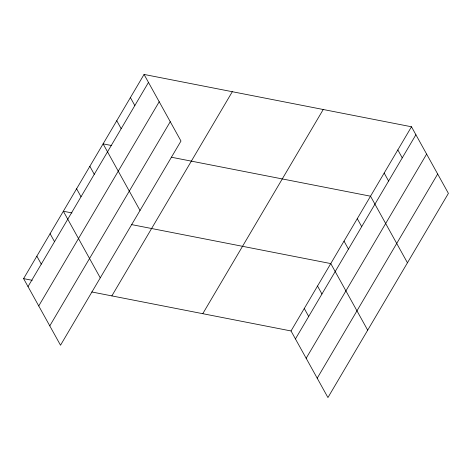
<?xml version="1.0" encoding="UTF-8"?>
<svg xmlns="http://www.w3.org/2000/svg" width="472" height="472" viewBox="0 0 472 472"><rect width="100%" height="100%" fill="white"/><g stroke="black" fill="none" stroke-linecap="round" stroke-linejoin="round"><path stroke-width="0.71" d="M144.06 74.44L180.977 141.04L60.516 345.227L23.6 278.627L144.06 74.44L411.484 126.773L448.4 193.373L327.94 397.56L291.023 330.961L91.763 291.967M28.019 286.598L148.479 82.411M38.739 305.944L159.206 101.757M49.79 325.881L170.25 121.693M111.852 295.897L232.312 91.71M202.771 313.691L323.237 109.504M291.023 330.961L411.484 126.773M295.442 338.931L415.903 134.744M306.163 358.277L426.629 154.09M317.213 378.208L437.674 174.026M111.716 145.553L103.102 143.866L140.019 210.465M171.265 157.205L370.526 196.199L407.442 262.792M71.962 212.931L63.354 211.249L100.265 277.843M131.511 224.583L330.778 263.577L367.688 330.176M23.6 278.627L32.208 280.315M397.831 149.913L402.25 157.884M384.178 173.059L388.598 181.024M357.274 218.66L361.694 226.631M344.029 241.121L348.442 249.086M317.526 286.038L321.945 294.009M304.275 308.499L308.694 316.47M130.408 97.586L134.827 105.551M116.755 120.726L121.174 128.697M89.857 166.327L94.27 174.298M76.606 188.788L81.019 196.759M50.103 233.711L54.522 241.676M36.851 256.166L41.27 264.137"/></g></svg>
